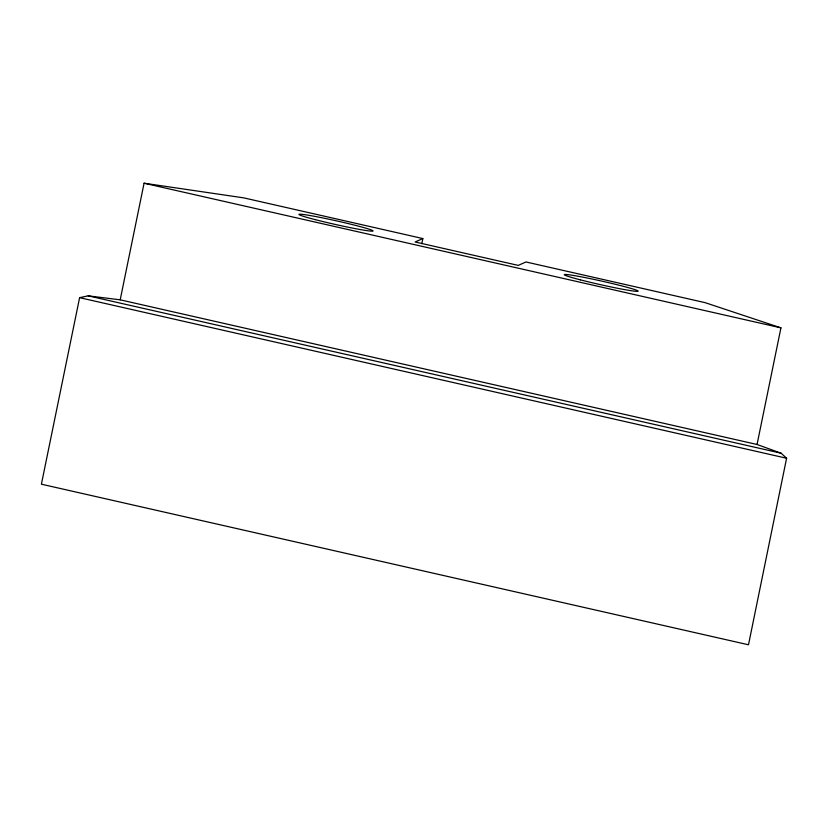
<?xml version="1.0" encoding="UTF-8"?>
<svg xmlns="http://www.w3.org/2000/svg" width="828" height="828" viewBox="0 0 828 828"><rect width="100%" height="100%" fill="white"/><g stroke="black" fill="none" stroke-linecap="round" stroke-linejoin="round"><path stroke-width="1.24" d="M79.602 297.666L41.4 484.194L748.491 644.784L786.6 458.236L781.156 453.226L757.051 444.481L120.195 299.829L88.182 295.844L79.602 297.666L786.6 458.236M120.195 299.829L144.082 183.216L243.649 197.851L422.849 238.557L421.825 243.598M757.051 444.481L780.939 327.857L705.156 302.665L525.956 261.969L518.224 265.395L415.118 241.983L422.849 238.557M144.082 183.216L780.939 327.857M88.182 295.844L781.156 453.226M580.314 279.833A37.84 1.873 12.6 0 0 638.036 291.28A37.84 1.873 12.6 0 0 585.292 277.628A37.84 1.873 12.6 0 0 580.314 279.833M315.189 219.627A37.84 1.873 12.6 0 0 372.921 231.064A37.84 1.873 12.6 0 0 320.177 217.412A37.84 1.873 12.6 0 0 315.189 219.627"/></g></svg>
